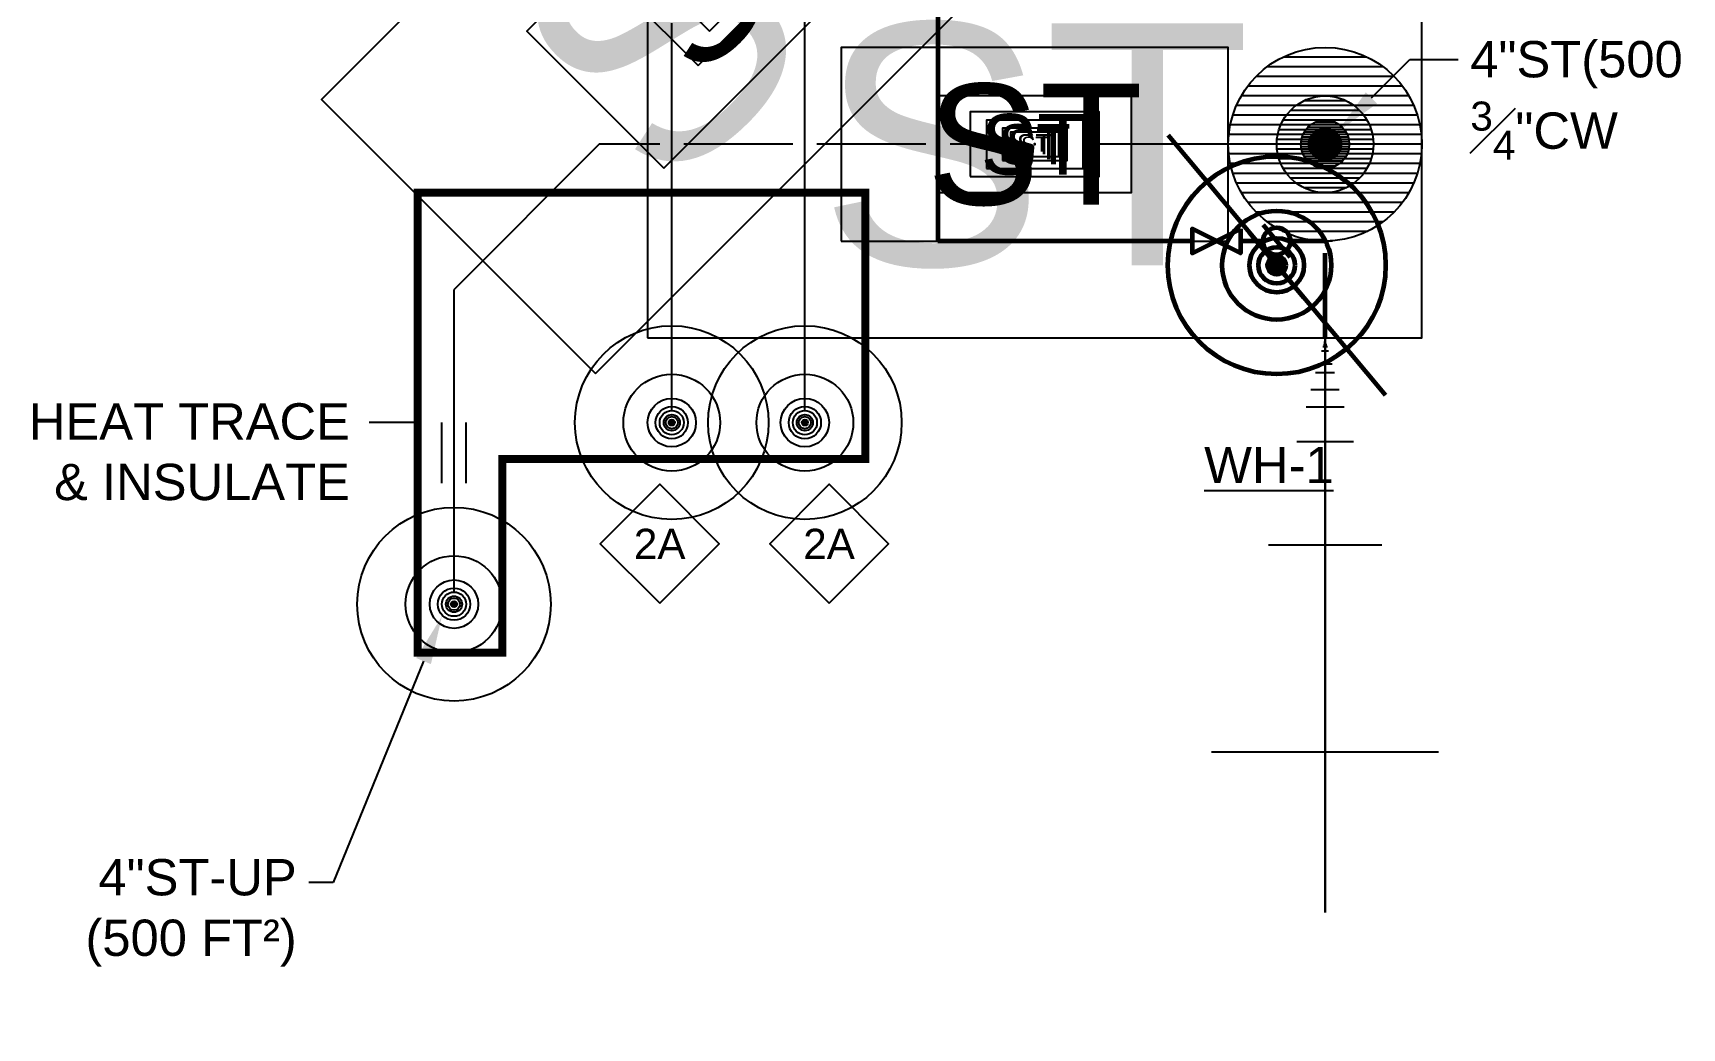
# Model space of a CAD drawing. Extents: x -3677 to 22148, y -333 to 1817.
# Drawn here: x -1188.4 to -779.5, y -142.3 to 104.3 of the extents above; entities that cross this region are included whole.
import ezdxf
from ezdxf import colors
from ezdxf.entities.mleader import LeaderData, LeaderLine
from ezdxf.enums import TextEntityAlignment as Align
from ezdxf.math import Vec2, Vec3

# ---------------------------------------------------------------- set-up
doc = ezdxf.new("R2010")
doc.units = 0
doc.header["$LTSCALE"] = 36
doc.header["$MEASUREMENT"] = 0
doc.linetypes.add('HIDDEN', pattern=[0.375, 0.25, -0.125])
for name, color, linetype in [('G-ANNO-TEXT', 70, 'Continuous'), ('G-ANNO-TEXT @ 96', 70, 'Continuous'), ('P-FIXT-N-N', 3, 'Continuous'), ('P-FIXT-N-N @ 1 (1)', 3, 'Continuous'), ('P-FIXT-N-N @ 1 (2)', 3, 'Continuous'), ('P-FIXT-N-N @ 12', 3, 'Continuous'), ('P-FIXT-N-N @ 128', 3, 'Continuous'), ('P-FIXT-N-N @ 16', 3, 'Continuous'), ('P-FIXT-N-N @ 192', 3, 'Continuous'), ('P-FIXT-N-N @ 2', 3, 'Continuous'), ('P-FIXT-N-N @ 24', 3, 'Continuous'), ('P-FIXT-N-N @ 384', 3, 'Continuous'), ('P-FIXT-N-N @ 4', 3, 'Continuous'), ('P-FIXT-N-N @ 48', 3, 'Continuous'), ('P-FIXT-N-N @ 64', 3, 'Continuous'), ('P-FIXT-N-N @ 768', 3, 'Continuous'), ('P-FIXT-N-N @ 8', 3, 'Continuous'), ('P-FIXT-N-N @ 96', 3, 'Continuous'), ('P-STRM-N', 2, 'Continuous'), ('P-STRM-N @ 1 (1)', 2, 'Continuous'), ('P-STRM-N @ 1 (2)', 2, 'Continuous'), ('P-STRM-N @ 12', 2, 'Continuous'), ('P-STRM-N @ 128', 2, 'Continuous'), ('P-STRM-N @ 16', 2, 'Continuous'), ('P-STRM-N @ 192', 2, 'Continuous'), ('P-STRM-N @ 2', 2, 'Continuous'), ('P-STRM-N @ 24', 2, 'Continuous'), ('P-STRM-N @ 384', 2, 'Continuous'), ('P-STRM-N @ 4', 2, 'Continuous'), ('P-STRM-N @ 48', 2, 'Continuous'), ('P-STRM-N @ 64', 2, 'Continuous'), ('P-STRM-N @ 768', 2, 'Continuous'), ('P-STRM-N @ 8', 2, 'Continuous'), ('P-STRM-N @ 96', 2, 'Continuous')]:
    doc.layers.add(name, color=color, linetype=linetype)
for name, color, linetype, lineweight in [('P-CW-N', 4, 'Continuous', 60), ('P-CW-N @ 1 (1)', 4, 'Continuous', 60), ('P-CW-N @ 1 (2)', 4, 'Continuous', 60), ('P-CW-N @ 12', 4, 'Continuous', 60), ('P-CW-N @ 128', 4, 'Continuous', 60), ('P-CW-N @ 16', 4, 'Continuous', 60), ('P-CW-N @ 192', 4, 'Continuous', 60), ('P-CW-N @ 2', 4, 'Continuous', 60), ('P-CW-N @ 24', 4, 'Continuous', 60), ('P-CW-N @ 384', 4, 'Continuous', 60), ('P-CW-N @ 4', 4, 'Continuous', 60), ('P-CW-N @ 48', 4, 'Continuous', 60), ('P-CW-N @ 64', 4, 'Continuous', 60), ('P-CW-N @ 768', 4, 'Continuous', 60), ('P-CW-N @ 8', 4, 'Continuous', 60), ('P-CW-N @ 96', 4, 'Continuous', 60)]:
    doc.layers.add(name, color=color, linetype=linetype, lineweight=lineweight)
doc.styles.add('Arial', font='arial.ttf')
doc.dimstyles.new('Loop096', dxfattribs={"dimscale": 0, "dimtxt": 0.09375, "dimasz": 0.03125, "dimexe": 0.0625, "dimexo": 0.0625, "dimgap": 0.09375, "dimtad": 1, "dimdec": 4, "dimzin": 3, "dimdsep": 46, "dimlunit": 4, "dimtxsty": 'Arial', "dimblk": 'OBLIQUE', "dimcen": 0.09375, "dimdle": 0.0625, "dimclrd": 256, "dimclre": 256, "dimclrt": 256, "dimadec": 4, "dimazin": 0, "dimtfac": 0.8, "dimtdec": 4, "dimtix": 1, "dimtofl": 0, "dimtmove": 1, "dimatfit": 0, "dimldrblk": 'LeaderNoteBlock', "dimfxl": 1, "dimfrac": 1, "dimtolj": 1, "dimtzin": 0, "dimlwd": -1, "dimlwe": -1, "dimarcsym": 0})

# ---------------------------------------------------------------- blocks, each defined once
blk = doc.blocks.new('*U41')
at = {"color": 0}
for p, q in [((0.13355, 0), (0.13355, 0.03663)), ((0, 0), (0.18546, 0))]:
    blk.add_line(p, q, dxfattribs=at)
for p, q in [((0.13355, -0.03663), (0.13355, 0.03663)), ((0.18546, 0), (0, 0))]:
    blk.add_line(p, q)
blk = doc.blocks.new('*U112')
at = {"layer": 'P-FIXT-N-N @ 1 (1)', "rotation": 270}
blk.add_blockref('*U41', (-868, 28.73), dxfattribs=at)
at = {"layer": 'P-FIXT-N-N @ 1 (2)', "rotation": 270}
blk.add_blockref('*U41', (-868, 28.73), dxfattribs=at)
at = {"layer": 'P-FIXT-N-N @ 12', "xscale": 12, "yscale": 12, "zscale": 12, "rotation": 270}
blk.add_blockref('*U41', (-868, 28.73), dxfattribs=at)
at = {"layer": 'P-FIXT-N-N @ 128', "xscale": 128, "yscale": 128, "zscale": 128, "rotation": 270}
blk.add_blockref('*U41', (-868, 28.73), dxfattribs=at)
at = {"layer": 'P-FIXT-N-N @ 16', "xscale": 16, "yscale": 16, "zscale": 16, "rotation": 270}
blk.add_blockref('*U41', (-868, 28.73), dxfattribs=at)
at = {"layer": 'P-FIXT-N-N @ 192', "xscale": 192, "yscale": 192, "zscale": 192, "rotation": 270}
blk.add_blockref('*U41', (-868, 28.73), dxfattribs=at)
at = {"layer": 'P-FIXT-N-N @ 2', "xscale": 2, "yscale": 2, "zscale": 2, "rotation": 270}
blk.add_blockref('*U41', (-868, 28.73), dxfattribs=at)
at = {"layer": 'P-FIXT-N-N @ 24', "xscale": 24, "yscale": 24, "zscale": 24, "rotation": 270}
blk.add_blockref('*U41', (-868, 28.73), dxfattribs=at)
at = {"layer": 'P-FIXT-N-N @ 384', "xscale": 384, "yscale": 384, "zscale": 384, "rotation": 270}
blk.add_blockref('*U41', (-868, 28.73), dxfattribs=at)
at = {"layer": 'P-FIXT-N-N @ 4', "xscale": 4, "yscale": 4, "zscale": 4, "rotation": 270}
blk.add_blockref('*U41', (-868, 28.73), dxfattribs=at)
at = {"layer": 'P-FIXT-N-N @ 48', "xscale": 48, "yscale": 48, "zscale": 48, "rotation": 270}
blk.add_blockref('*U41', (-868, 28.73), dxfattribs=at)
at = {"layer": 'P-FIXT-N-N @ 64', "xscale": 64, "yscale": 64, "zscale": 64, "rotation": 270}
blk.add_blockref('*U41', (-868, 28.73), dxfattribs=at)
at = {"layer": 'P-FIXT-N-N @ 768', "xscale": 768, "yscale": 768, "zscale": 768, "rotation": 270}
blk.add_blockref('*U41', (-868, 28.73), dxfattribs=at)
at = {"layer": 'P-FIXT-N-N @ 8', "xscale": 8, "yscale": 8, "zscale": 8, "rotation": 270}
blk.add_blockref('*U41', (-868, 28.73), dxfattribs=at)
at = {"layer": 'P-FIXT-N-N @ 96', "xscale": 96, "yscale": 96, "zscale": 96, "rotation": 270}
blk.add_blockref('*U41', (-868, 28.73), dxfattribs=at)
blk = doc.blocks.new('*U25')
at = {"color": 7, "linetype": 'Continuous'}
blk.add_line((-0.03508, 0.04195), (0.03508, -0.04195), dxfattribs=at)
at = {"linetype": 'Continuous'}
blk.add_circle((0, 0), 0.03516, dxfattribs=at)
blk = doc.blocks.new('*U114')
at = {"layer": 'P-CW-N @ 1 (1)', "rotation": 180}
blk.add_blockref('*U25', (-880, 46.73), dxfattribs=at)
at = {"layer": 'P-CW-N @ 1 (2)', "rotation": 180}
blk.add_blockref('*U25', (-880, 46.73), dxfattribs=at)
at = {"layer": 'P-CW-N @ 12', "xscale": 12, "yscale": 12, "zscale": 12, "rotation": 180}
blk.add_blockref('*U25', (-880, 46.73), dxfattribs=at)
at = {"layer": 'P-CW-N @ 128', "xscale": 128, "yscale": 128, "zscale": 128, "rotation": 180}
blk.add_blockref('*U25', (-880, 46.73), dxfattribs=at)
at = {"layer": 'P-CW-N @ 16', "xscale": 16, "yscale": 16, "zscale": 16, "rotation": 180}
blk.add_blockref('*U25', (-880, 46.73), dxfattribs=at)
at = {"layer": 'P-CW-N @ 192', "xscale": 192, "yscale": 192, "zscale": 192, "rotation": 180}
blk.add_blockref('*U25', (-880, 46.73), dxfattribs=at)
at = {"layer": 'P-CW-N @ 2', "xscale": 2, "yscale": 2, "zscale": 2, "rotation": 180}
blk.add_blockref('*U25', (-880, 46.73), dxfattribs=at)
at = {"layer": 'P-CW-N @ 24', "xscale": 24, "yscale": 24, "zscale": 24, "rotation": 180}
blk.add_blockref('*U25', (-880, 46.73), dxfattribs=at)
at = {"layer": 'P-CW-N @ 384', "xscale": 384, "yscale": 384, "zscale": 384, "rotation": 180}
blk.add_blockref('*U25', (-880, 46.73), dxfattribs=at)
at = {"layer": 'P-CW-N @ 4', "xscale": 4, "yscale": 4, "zscale": 4, "rotation": 180}
blk.add_blockref('*U25', (-880, 46.73), dxfattribs=at)
at = {"layer": 'P-CW-N @ 48', "xscale": 48, "yscale": 48, "zscale": 48, "rotation": 180}
blk.add_blockref('*U25', (-880, 46.73), dxfattribs=at)
at = {"layer": 'P-CW-N @ 64', "xscale": 64, "yscale": 64, "zscale": 64, "rotation": 180}
blk.add_blockref('*U25', (-880, 46.73), dxfattribs=at)
at = {"layer": 'P-CW-N @ 768', "xscale": 768, "yscale": 768, "zscale": 768, "rotation": 180}
blk.add_blockref('*U25', (-880, 46.73), dxfattribs=at)
at = {"layer": 'P-CW-N @ 8', "xscale": 8, "yscale": 8, "zscale": 8, "rotation": 180}
blk.add_blockref('*U25', (-880, 46.73), dxfattribs=at)
at = {"layer": 'P-CW-N @ 96', "xscale": 96, "yscale": 96, "zscale": 96, "rotation": 180}
blk.add_blockref('*U25', (-880, 52.73), dxfattribs=at)
blk = doc.blocks.new('PLMB BALL VALVES')
at = {"linetype": 'Continuous'}
blk.add_lwpolyline([(-0.0625, -0.03125), (-0.0625, 0.03125), (0.0625, -0.03125), (0.0625, 0.03125), (-0.0625, -0.03125)], dxfattribs=at)
blk = doc.blocks.new('*U4')
blk.add_circle((0, 0), 0.03125)
blk = doc.blocks.new('*U118')
at = {"layer": 'P-STRM-N @ 1 (1)'}
blk.add_blockref('*U4', (-1084, -37.27), dxfattribs=at)
at = {"layer": 'P-STRM-N @ 1 (2)'}
blk.add_blockref('*U4', (-1084, -37.27), dxfattribs=at)
at = {"layer": 'P-STRM-N @ 12', "xscale": 12, "yscale": 12, "zscale": 12}
blk.add_blockref('*U4', (-1084, -37.27), dxfattribs=at)
at = {"layer": 'P-STRM-N @ 128', "xscale": 128, "yscale": 128, "zscale": 128}
blk.add_blockref('*U4', (-1084, -37.27), dxfattribs=at)
at = {"layer": 'P-STRM-N @ 16', "xscale": 16, "yscale": 16, "zscale": 16}
blk.add_blockref('*U4', (-1084, -37.27), dxfattribs=at)
at = {"layer": 'P-STRM-N @ 192', "xscale": 192, "yscale": 192, "zscale": 192}
blk.add_blockref('*U4', (-1084, -37.27), dxfattribs=at)
at = {"layer": 'P-STRM-N @ 2', "xscale": 2, "yscale": 2, "zscale": 2}
blk.add_blockref('*U4', (-1084, -37.27), dxfattribs=at)
at = {"layer": 'P-STRM-N @ 24', "xscale": 24, "yscale": 24, "zscale": 24}
blk.add_blockref('*U4', (-1084, -37.27), dxfattribs=at)
at = {"layer": 'P-STRM-N @ 384', "xscale": 384, "yscale": 384, "zscale": 384}
blk.add_blockref('*U4', (-1084, -37.27), dxfattribs=at)
at = {"layer": 'P-STRM-N @ 4', "xscale": 4, "yscale": 4, "zscale": 4}
blk.add_blockref('*U4', (-1084, -37.27), dxfattribs=at)
at = {"layer": 'P-STRM-N @ 48', "xscale": 48, "yscale": 48, "zscale": 48}
blk.add_blockref('*U4', (-1084, -37.27), dxfattribs=at)
at = {"layer": 'P-STRM-N @ 64', "xscale": 64, "yscale": 64, "zscale": 64}
blk.add_blockref('*U4', (-1084, -37.27), dxfattribs=at)
at = {"layer": 'P-STRM-N @ 768', "xscale": 768, "yscale": 768, "zscale": 768}
blk.add_blockref('*U4', (-1084, -37.27), dxfattribs=at)
at = {"layer": 'P-STRM-N @ 8', "xscale": 8, "yscale": 8, "zscale": 8}
blk.add_blockref('*U4', (-1084, -37.27), dxfattribs=at)
at = {"layer": 'P-STRM-N @ 96', "xscale": 96, "yscale": 96, "zscale": 96}
blk.add_blockref('*U4', (-1084, -37.27), dxfattribs=at)
blk = doc.blocks.new('*U3')
h = blk.add_hatch()
h.set_pattern_fill('ANSI31', color=256, scale=0.025, angle=135)
edge = h.paths.add_edge_path()
edge.add_arc((0, 0), 0.03125, 0, 360)
blk.add_circle((0, 0), 0.03125)
blk = doc.blocks.new('*U119')
at = {"layer": 'P-STRM-N @ 1 (1)'}
blk.add_blockref('*U3', (-868, 76.73), dxfattribs=at)
at = {"layer": 'P-STRM-N @ 1 (2)'}
blk.add_blockref('*U3', (-868, 76.73), dxfattribs=at)
at = {"layer": 'P-STRM-N @ 12', "xscale": 12, "yscale": 12, "zscale": 12}
blk.add_blockref('*U3', (-868, 76.73), dxfattribs=at)
at = {"layer": 'P-STRM-N @ 128', "xscale": 128, "yscale": 128, "zscale": 128}
blk.add_blockref('*U3', (-868, 76.73), dxfattribs=at)
at = {"layer": 'P-STRM-N @ 16', "xscale": 16, "yscale": 16, "zscale": 16}
blk.add_blockref('*U3', (-868, 76.73), dxfattribs=at)
at = {"layer": 'P-STRM-N @ 192', "xscale": 192, "yscale": 192, "zscale": 192}
blk.add_blockref('*U3', (-868, 76.73), dxfattribs=at)
at = {"layer": 'P-STRM-N @ 2', "xscale": 2, "yscale": 2, "zscale": 2}
blk.add_blockref('*U3', (-868, 76.73), dxfattribs=at)
at = {"layer": 'P-STRM-N @ 24', "xscale": 24, "yscale": 24, "zscale": 24}
blk.add_blockref('*U3', (-868, 76.73), dxfattribs=at)
at = {"layer": 'P-STRM-N @ 384', "xscale": 384, "yscale": 384, "zscale": 384}
blk.add_blockref('*U3', (-868, 76.73), dxfattribs=at)
at = {"layer": 'P-STRM-N @ 4', "xscale": 4, "yscale": 4, "zscale": 4}
blk.add_blockref('*U3', (-868, 76.73), dxfattribs=at)
at = {"layer": 'P-STRM-N @ 48', "xscale": 48, "yscale": 48, "zscale": 48}
blk.add_blockref('*U3', (-868, 76.73), dxfattribs=at)
at = {"layer": 'P-STRM-N @ 64', "xscale": 64, "yscale": 64, "zscale": 64}
blk.add_blockref('*U3', (-868, 76.73), dxfattribs=at)
at = {"layer": 'P-STRM-N @ 768', "xscale": 768, "yscale": 768, "zscale": 768}
blk.add_blockref('*U3', (-868, 76.73), dxfattribs=at)
at = {"layer": 'P-STRM-N @ 8', "xscale": 8, "yscale": 8, "zscale": 8}
blk.add_blockref('*U3', (-868, 76.73), dxfattribs=at)
at = {"layer": 'P-STRM-N @ 96', "xscale": 96, "yscale": 96, "zscale": 96}
blk.add_blockref('*U3', (-868, 76.73), dxfattribs=at)
blk = doc.blocks.new('*U32')
at = {"layer": 'DEFPOINTS'}
blk.add_lwpolyline([(-0.125, -0.0625), (0.125, -0.0625), (0.125, 0.0625), (-0.125, 0.0625)], close=True, dxfattribs=at)
at = {"style": 'Arial'}
blk.add_text('ST', height=0.078125, dxfattribs=at).set_placement((0, 0), align=Align.MIDDLE)
blk = doc.blocks.new('*U121')
at = {"layer": 'P-STRM-N @ 1 (1)', "linetype": 'ByBlock', "lineweight": -2}
blk.add_blockref('*U32', (-940, 76.73), dxfattribs=at)
at = {"layer": 'P-STRM-N @ 1 (2)', "linetype": 'ByBlock', "lineweight": -2}
blk.add_blockref('*U32', (-940, 76.73), dxfattribs=at)
at = {"layer": 'P-STRM-N @ 128', "linetype": 'ByBlock', "lineweight": -2, "xscale": 128, "yscale": 128, "zscale": 128}
blk.add_blockref('*U32', (-940, 76.73), dxfattribs=at)
at = {"layer": 'P-STRM-N @ 192', "linetype": 'ByBlock', "lineweight": -2, "xscale": 192, "yscale": 192, "zscale": 192}
blk.add_blockref('*U32', (-940, 76.73), dxfattribs=at)
at = {"layer": 'P-STRM-N @ 384', "linetype": 'ByBlock', "lineweight": -2, "xscale": 384, "yscale": 384, "zscale": 384}
blk.add_blockref('*U32', (-940, 76.73), dxfattribs=at)
at = {"layer": 'P-STRM-N @ 48', "linetype": 'ByBlock', "lineweight": -2, "xscale": 48, "yscale": 48, "zscale": 48}
blk.add_blockref('*U32', (-940, 76.73), dxfattribs=at)
at = {"layer": 'P-STRM-N @ 64', "linetype": 'ByBlock', "lineweight": -2, "xscale": 64, "yscale": 64, "zscale": 64}
blk.add_blockref('*U32', (-940, 76.73), dxfattribs=at)
at = {"layer": 'P-STRM-N @ 768', "linetype": 'ByBlock', "lineweight": -2, "xscale": 768, "yscale": 768, "zscale": 768}
blk.add_blockref('*U32', (-940, 76.73), dxfattribs=at)
at = {"layer": 'P-STRM-N @ 96', "linetype": 'ByBlock', "lineweight": -2, "xscale": 96, "yscale": 96, "zscale": 96}
blk.add_blockref('*U32', (-940, 76.73), dxfattribs=at)
blk = doc.blocks.new('_Oblique')
at = {"color": 0, "linetype": 'ByBlock', "lineweight": -2}
blk.add_line((-0.5, -0.5), (0.5, 0.5), dxfattribs=at)
blk = doc.blocks.new('LeaderNoteBlock')
blk.add_ellipse((0, 0), major_axis=(1, 0), ratio=0.25, start_param=5.387521, end_param=10.320443)
blk = doc.blocks.new('DIAMOND TAG')
blk.add_lwpolyline([(0, -0.1533), (0.1533, 0), (0, 0.1533), (-0.1533, 0)], close=True)
at = {"style": 'Arial'}
blk.add_attdef('XXX', text='', height=0.0781, dxfattribs=at).set_placement((0, 0), align=Align.MIDDLE)
blk = doc.blocks.new('*U331')
at = {"layer": 'P-STRM-N @ 1 (1)'}
blk.add_blockref('*U4', (-997, 7.73), dxfattribs=at)
at = {"layer": 'P-STRM-N @ 1 (2)'}
blk.add_blockref('*U4', (-997, 7.73), dxfattribs=at)
at = {"layer": 'P-STRM-N @ 12', "xscale": 12, "yscale": 12, "zscale": 12}
blk.add_blockref('*U4', (-997, 7.73), dxfattribs=at)
at = {"layer": 'P-STRM-N @ 128', "xscale": 128, "yscale": 128, "zscale": 128}
blk.add_blockref('*U4', (-997, 7.73), dxfattribs=at)
at = {"layer": 'P-STRM-N @ 16', "xscale": 16, "yscale": 16, "zscale": 16}
blk.add_blockref('*U4', (-997, 7.73), dxfattribs=at)
at = {"layer": 'P-STRM-N @ 192', "xscale": 192, "yscale": 192, "zscale": 192}
blk.add_blockref('*U4', (-997, 7.73), dxfattribs=at)
at = {"layer": 'P-STRM-N @ 2', "xscale": 2, "yscale": 2, "zscale": 2}
blk.add_blockref('*U4', (-997, 7.73), dxfattribs=at)
at = {"layer": 'P-STRM-N @ 24', "xscale": 24, "yscale": 24, "zscale": 24}
blk.add_blockref('*U4', (-997, 7.73), dxfattribs=at)
at = {"layer": 'P-STRM-N @ 384', "xscale": 384, "yscale": 384, "zscale": 384}
blk.add_blockref('*U4', (-997, 7.73), dxfattribs=at)
at = {"layer": 'P-STRM-N @ 4', "xscale": 4, "yscale": 4, "zscale": 4}
blk.add_blockref('*U4', (-997, 7.73), dxfattribs=at)
at = {"layer": 'P-STRM-N @ 48', "xscale": 48, "yscale": 48, "zscale": 48}
blk.add_blockref('*U4', (-997, 7.73), dxfattribs=at)
at = {"layer": 'P-STRM-N @ 64', "xscale": 64, "yscale": 64, "zscale": 64}
blk.add_blockref('*U4', (-997, 7.73), dxfattribs=at)
at = {"layer": 'P-STRM-N @ 768', "xscale": 768, "yscale": 768, "zscale": 768}
blk.add_blockref('*U4', (-997, 7.73), dxfattribs=at)
at = {"layer": 'P-STRM-N @ 8', "xscale": 8, "yscale": 8, "zscale": 8}
blk.add_blockref('*U4', (-997, 7.73), dxfattribs=at)
at = {"layer": 'P-STRM-N @ 96', "xscale": 96, "yscale": 96, "zscale": 96}
blk.add_blockref('*U4', (-997, 7.73), dxfattribs=at)
blk = doc.blocks.new('*U332')
at = {"layer": 'P-STRM-N @ 1 (1)'}
blk.add_blockref('*U4', (-1030, 7.73), dxfattribs=at)
at = {"layer": 'P-STRM-N @ 1 (2)'}
blk.add_blockref('*U4', (-1030, 7.73), dxfattribs=at)
at = {"layer": 'P-STRM-N @ 12', "xscale": 12, "yscale": 12, "zscale": 12}
blk.add_blockref('*U4', (-1030, 7.73), dxfattribs=at)
at = {"layer": 'P-STRM-N @ 128', "xscale": 128, "yscale": 128, "zscale": 128}
blk.add_blockref('*U4', (-1030, 7.73), dxfattribs=at)
at = {"layer": 'P-STRM-N @ 16', "xscale": 16, "yscale": 16, "zscale": 16}
blk.add_blockref('*U4', (-1030, 7.73), dxfattribs=at)
at = {"layer": 'P-STRM-N @ 192', "xscale": 192, "yscale": 192, "zscale": 192}
blk.add_blockref('*U4', (-1030, 7.73), dxfattribs=at)
at = {"layer": 'P-STRM-N @ 2', "xscale": 2, "yscale": 2, "zscale": 2}
blk.add_blockref('*U4', (-1030, 7.73), dxfattribs=at)
at = {"layer": 'P-STRM-N @ 24', "xscale": 24, "yscale": 24, "zscale": 24}
blk.add_blockref('*U4', (-1030, 7.73), dxfattribs=at)
at = {"layer": 'P-STRM-N @ 384', "xscale": 384, "yscale": 384, "zscale": 384}
blk.add_blockref('*U4', (-1030, 7.73), dxfattribs=at)
at = {"layer": 'P-STRM-N @ 4', "xscale": 4, "yscale": 4, "zscale": 4}
blk.add_blockref('*U4', (-1030, 7.73), dxfattribs=at)
at = {"layer": 'P-STRM-N @ 48', "xscale": 48, "yscale": 48, "zscale": 48}
blk.add_blockref('*U4', (-1030, 7.73), dxfattribs=at)
at = {"layer": 'P-STRM-N @ 64', "xscale": 64, "yscale": 64, "zscale": 64}
blk.add_blockref('*U4', (-1030, 7.73), dxfattribs=at)
at = {"layer": 'P-STRM-N @ 768', "xscale": 768, "yscale": 768, "zscale": 768}
blk.add_blockref('*U4', (-1030, 7.73), dxfattribs=at)
at = {"layer": 'P-STRM-N @ 8', "xscale": 8, "yscale": 8, "zscale": 8}
blk.add_blockref('*U4', (-1030, 7.73), dxfattribs=at)
at = {"layer": 'P-STRM-N @ 96', "xscale": 96, "yscale": 96, "zscale": 96}
blk.add_blockref('*U4', (-1030, 7.73), dxfattribs=at)
blk = doc.blocks.new('*U341')
at = {"layer": 'P-STRM-N @ 1 (1)', "linetype": 'ByBlock', "lineweight": -2, "rotation": 44.99999999999999}
blk.add_blockref('*U32', (-1015, 121.73), dxfattribs=at)
at = {"layer": 'P-STRM-N @ 1 (2)', "linetype": 'ByBlock', "lineweight": -2, "rotation": 44.99999999999999}
blk.add_blockref('*U32', (-1015, 121.73), dxfattribs=at)
at = {"layer": 'P-STRM-N @ 128', "linetype": 'ByBlock', "lineweight": -2, "xscale": 128, "yscale": 128, "zscale": 128, "rotation": 44.99999999999999}
blk.add_blockref('*U32', (-1015, 121.73), dxfattribs=at)
at = {"layer": 'P-STRM-N @ 192', "linetype": 'ByBlock', "lineweight": -2, "xscale": 192, "yscale": 192, "zscale": 192, "rotation": 44.99999999999999}
blk.add_blockref('*U32', (-1015, 121.73), dxfattribs=at)
at = {"layer": 'P-STRM-N @ 384', "linetype": 'ByBlock', "lineweight": -2, "xscale": 383.9999999999999, "yscale": 383.9999999999999, "zscale": 383.9999999999999, "rotation": 44.99999999999999}
blk.add_blockref('*U32', (-1015, 121.73), dxfattribs=at)
at = {"layer": 'P-STRM-N @ 48', "linetype": 'ByBlock', "lineweight": -2, "xscale": 47.99999999999999, "yscale": 47.99999999999999, "zscale": 47.99999999999999, "rotation": 44.99999999999999}
blk.add_blockref('*U32', (-1015, 121.73), dxfattribs=at)
at = {"layer": 'P-STRM-N @ 64', "linetype": 'ByBlock', "lineweight": -2, "xscale": 64, "yscale": 64, "zscale": 64, "rotation": 44.99999999999999}
blk.add_blockref('*U32', (-1015, 121.73), dxfattribs=at)
at = {"layer": 'P-STRM-N @ 768', "linetype": 'ByBlock', "lineweight": -2, "xscale": 767.9999999999999, "yscale": 767.9999999999999, "zscale": 767.9999999999999, "rotation": 44.99999999999999}
blk.add_blockref('*U32', (-1015, 121.73), dxfattribs=at)
at = {"layer": 'P-STRM-N @ 96', "linetype": 'ByBlock', "lineweight": -2, "xscale": 95.99999999999999, "yscale": 95.99999999999999, "zscale": 95.99999999999999, "rotation": 44.99999999999999}
blk.add_blockref('*U32', (-1015, 121.73), dxfattribs=at)

msp = doc.modelspace()

# ---------------------------------------------------------------- linework, layer by layer
at = {"layer": 'G-ANNO-TEXT'}
for p, q in [((-1087, -7.27), (-1087, 7.73)), ((-1081, -7.27), (-1081, 7.73))]:
    msp.add_line(p, q, dxfattribs=at)
at = {"layer": 'G-ANNO-TEXT', "linetype": 'HIDDEN', "const_width": 2}
msp.add_lwpolyline([(-1093, 64.73), (-1093, -49.27), (-1072, -49.27), (-1072, -1.27), (-982, -1.27), (-982, 64.73)], close=True, dxfattribs=at)
at = {"layer": 'P-CW-N'}
for p, q in [((-964, 139.73), (-964, 52.73)), ((-901, 52.73), (-964, 52.73)), ((-883, 52.73), (-889, 52.73)), ((-868, 52.73), (-877, 52.73)), ((-868, 28.73), (-868, 49.73))]:
    msp.add_line(p, q, dxfattribs=at)
at = {"layer": 'P-STRM-N'}
for p, q in [((-997, 10.73), (-997, 139.73)), ((-1030, 10.73), (-1030, 106.73)), ((-1048, 76.73), (-1084, 40.73)), ((-1033, 76.73), (-1048, 76.73)), ((-1000, 76.73), (-1027, 76.73)), ((-967, 76.73), (-994, 76.73)), ((-952, 76.73), (-961, 76.73)), ((-871, 76.73), (-928, 76.73)), ((-1084, -34.27), (-1084, 40.73))]:
    msp.add_line(p, q, dxfattribs=at)

# ---------------------------------------------------------------- block references
at = {"layer": 'G-ANNO-TEXT @ 96', "xscale": 96, "yscale": 96, "zscale": 96}
for p in [(-1033, -22.27), (-991, -22.27)]:
    msp.add_blockref('DIAMOND TAG', p, dxfattribs=at).add_auto_attribs({'XXX': '2A'})
at = {"layer": 'P-CW-N'}
msp.add_blockref('*U114', (0, 0), dxfattribs=at)
at = {"layer": 'P-CW-N @ 96', "xscale": 96, "yscale": 96, "zscale": 96, "rotation": 180}
msp.add_blockref('PLMB BALL VALVES', (-895, 52.73), dxfattribs=at)
at = {"layer": 'P-FIXT-N-N'}
msp.add_blockref('*U112', (0, 0), dxfattribs=at)
at = {"layer": 'P-STRM-N'}
for name in ['*U341', '*U121', '*U119', '*U332', '*U331', '*U118']:
    msp.add_blockref(name, (0, 0), dxfattribs=at)

# ---------------------------------------------------------------- texts
at = {"layer": 'G-ANNO-TEXT', "char_height": 9, "style": 'Arial'}
for s, width, insert, attachment_point in [('HEAT TRACE & INSULATE', 85.2, (-1109.8, 12.53), 3), ('{\\LWH-1}', 45, (-898, 1.73), 1)]:
    msp.add_mtext_dynamic_manual_height_columns(s, width=width, gutter_width=45, heights=[0], dxfattribs=dict(at, insert=insert, attachment_point=attachment_point))

# ---------------------------------------------------------------- leaders
at = {"layer": 'G-ANNO-TEXT'}
msp.add_leader([(-1093, 7.73), (-1099, 7.73), (-1105, 7.73)], dimstyle='Loop096', override={"dimscale": 0}, dxfattribs=at)
ml = msp.add_multileader_mtext('Standard', dxfattribs=at)
ml.set_content('4"SS\\P{\\A1;2"ST - DROP \\PAND SPILL TO 2"FD-D}', color=256, style='Arial')
ml.set_leader_properties(color=256, linetype='ByLayer', lineweight=-1)
ml.build(insert=Vec2(0, 0))
ml.multileader.update_dxf_attribs({"has_dogleg": 0, "dogleg_length": 0.125, "arrow_head_size": 12, "scale": 96})
ctx = ml.context
ctx.base_point, ctx.scale, ctx.char_height, ctx.arrow_head_size, ctx.landing_gap_size, ctx.plane_origin = Vec3(-835, 169.73), 96, 9, 12, 3, Vec3(-871, 244.73)
notes = []
notes.append((ctx, [(0, (1, 1, 0), (-847, 169.73), (1, 0), 12, [(0, [(-865, 241.73), (-850, 169.73)], 0, [])])]))
ctx.mtext.insert, ctx.mtext.flow_direction = Vec3(-832, 174.31), 5
ml = msp.add_multileader_mtext('Standard', dxfattribs=at)
ml.set_content('\\A1;4"ST(500 FT²)\\P{\\H0.8x;\\S3#4;}"CW', color=256, style='Arial')
ml.set_leader_properties(color=256, linetype='ByLayer', lineweight=-1)
ml.build(insert=Vec2(0, 0))
ml.multileader.update_dxf_attribs({"has_dogleg": 0, "dogleg_length": 0.125, "arrow_head_size": 12, "scale": 96})
ctx = ml.context
ctx.base_point, ctx.scale, ctx.char_height, ctx.arrow_head_size, ctx.landing_gap_size, ctx.plane_origin = Vec3(-835, 97.73), 96, 9, 12, 3, Vec3(-865, 79.73)
notes.append((ctx, [(0, (1, 1, 0), (-847, 97.73), (1, 0), 12, [(0, [(-865, 79.73), (-847, 97.73)], 0, [])])]))
ctx.mtext.insert, ctx.mtext.flow_direction = Vec3(-832, 102.31), 5
ml = msp.add_multileader_mtext('Standard', dxfattribs=at)
ml.set_content('4"ST-UP\\P(500 FT²)', color=256, style='Arial')
ml.set_leader_properties(color=256, linetype='ByLayer', lineweight=-1)
ml.build(insert=Vec2(0, 0))
ml.multileader.update_dxf_attribs({"has_dogleg": 0, "dogleg_length": 0.125, "arrow_head_size": 12, "scale": 96})
ctx = ml.context
ctx.base_point, ctx.scale, ctx.char_height, ctx.arrow_head_size, ctx.landing_gap_size, ctx.plane_origin = Vec3(-1177.18, -106.27), 96, 9, 12, 3, Vec3(-1087, -40.27)
ctx.text_align_type = 2
notes.append((ctx, [(0, (1, 1, 0), (-1108, -106.27), (-1, 0), 12, [(0, [(-1087, -40.27), (-1114, -106.27)], 0, [])])]))
ctx.mtext.insert, ctx.mtext.alignment, ctx.mtext.flow_direction = Vec3(-1123, -100.44), 3, 5
for ctx, leaders in notes:
    for number, flags, end, landing, length, lines in leaders:
        leader = LeaderData()
        leader.index, (leader.has_last_leader_line, leader.has_dogleg_vector, leader.attachment_direction) = number, flags
        leader.last_leader_point, leader.dogleg_vector, leader.dogleg_length = Vec3(end), Vec3(landing), length
        for number, points, colour, breaks in lines:
            line = LeaderLine()
            line.index, line.vertices, line.color, line.breaks = number, Vec3.list(points), colors.encode_raw_color(colour), breaks
            leader.lines.append(line)
        ctx.leaders.append(leader)

doc.saveas('drawing.dxf')
